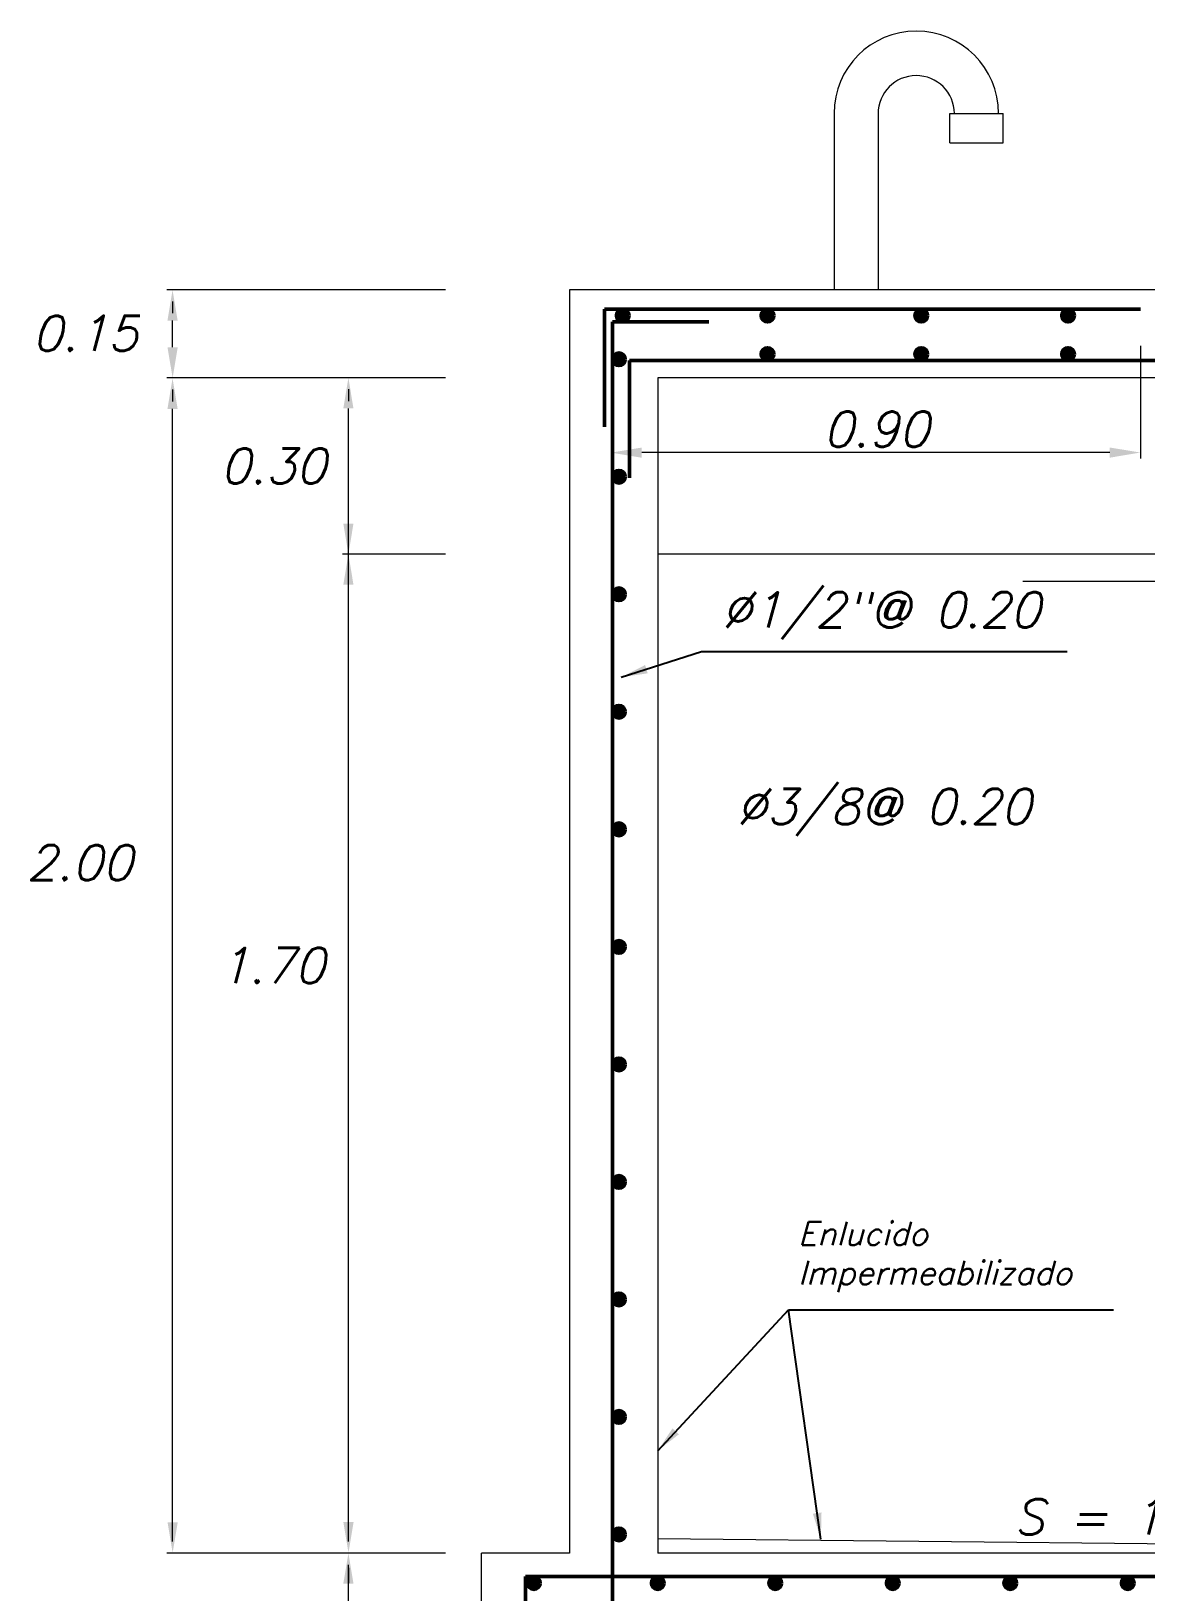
# Model space of a CAD drawing. Extents: x 3.4 to 20.4, y 155.9 to 178.3.
# Drawn here: x 3.552 to 5.449, y 163.852 to 166.508 of the extents above; entities that cross this region are included whole.
import ezdxf

# ---------------------------------------------------------------- set-up
doc = ezdxf.new("R2010")
doc.units = 0
doc.header["$LTSCALE"] = 0.005
doc.layers.get('0').update_dxf_attribs({"color": 1, "linetype": 'CONTINUOUS', "lineweight": 20})
doc.layers.add('CONTORNO', color=5, linetype='CONTINUOUS', lineweight=20)
doc.layers.add('FIERRO', color=7, linetype='CONTINUOUS', lineweight=50)
doc.styles.get("Standard").update_dxf_attribs({"font": 'romans.shx', "oblique": 15})
doc.dimstyles.get("Standard").update_dxf_attribs({"dimscale": 0, "dimtxt": 0.05, "dimasz": 0.05, "dimexe": 0.043, "dimexo": 0.062, "dimgap": 0.049, "dimtad": 2, "dimtih": 1, "dimtoh": 1, "dimzin": 0, "dimdsep": 46, "dimtxsty": 'Standard', "dimcen": 0.25, "dimclrd": 1, "dimclre": 1, "dimclrt": 7, "dimadec": 3, "dimazin": 0, "dimtfac": 1, "dimtmove": 0, "dimatfit": 3, "dimfxl": 1, "dimtolj": 1, "dimtzin": 0, "dimarcsym": 0})

msp = doc.modelspace()

# ---------------------------------------------------------------- hatches: boundary and pattern name
at = {"layer": 'FIERRO'}
h = msp.add_hatch(color=256, dxfattribs=at)
h.paths.add_polyline_path([(4.5588, 166.0348, 0.414214), (4.548, 166.024), (4.5588, 166.024)])
h.paths.add_polyline_path([(4.568, 166.024), (4.5588, 166.024), (4.5588, 166.0132, 0.258807), (4.568, 166.0183)])
h.paths.add_polyline_path([(4.5588, 166.0348), (4.5588, 166.024), (4.568, 166.024), (4.568, 166.0297, 0.258807)])
h.paths.add_polyline_path([(4.5588, 166.024), (4.548, 166.024, 0.414214), (4.5588, 166.0132)])
h = msp.add_hatch(color=256, dxfattribs=at)
h.paths.add_polyline_path([(4.568, 166.024), (4.5696, 166.024, 0.14036), (4.568, 166.0297)])
h.paths.add_polyline_path([(4.568, 166.0183, 0.14036), (4.5696, 166.024), (4.568, 166.024)])
h = msp.add_hatch(color=256, dxfattribs=at)
h.paths.add_polyline_path([(4.8052, 166.0348, 0.414214), (4.7944, 166.024), (4.8052, 166.024)])
h.paths.add_polyline_path([(4.8144, 166.024), (4.8052, 166.024), (4.8052, 166.0132, 0.258807), (4.8144, 166.0183)])
h.paths.add_polyline_path([(4.8052, 166.0348), (4.8052, 166.024), (4.8144, 166.024), (4.8144, 166.0297, 0.258807)])
h.paths.add_polyline_path([(4.8052, 166.024), (4.7944, 166.024, 0.414214), (4.8052, 166.0132)])
h = msp.add_hatch(color=256, dxfattribs=at)
h.paths.add_polyline_path([(4.8144, 166.024), (4.816, 166.024, 0.14036), (4.8144, 166.0297)])
h.paths.add_polyline_path([(4.8144, 166.0183, 0.14036), (4.816, 166.024), (4.8144, 166.024)])
h = msp.add_hatch(color=256, dxfattribs=at)
h.paths.add_polyline_path([(5.0668, 166.0348, 0.414214), (5.056, 166.024), (5.0668, 166.024)])
h.paths.add_polyline_path([(5.076, 166.024), (5.0668, 166.024), (5.0668, 166.0132, 0.258807), (5.076, 166.0183)])
h.paths.add_polyline_path([(5.0668, 166.0348), (5.0668, 166.024), (5.076, 166.024), (5.076, 166.0297, 0.258807)])
h.paths.add_polyline_path([(5.0668, 166.024), (5.056, 166.024, 0.414214), (5.0668, 166.0132)])
h = msp.add_hatch(color=256, dxfattribs=at)
h.paths.add_polyline_path([(5.076, 166.024), (5.0776, 166.024, 0.14036), (5.076, 166.0297)])
h.paths.add_polyline_path([(5.076, 166.0183, 0.14036), (5.0776, 166.024), (5.076, 166.024)])
h = msp.add_hatch(color=256, dxfattribs=at)
h.paths.add_polyline_path([(5.3168, 166.0348, 0.414214), (5.306, 166.024), (5.3168, 166.024)])
h.paths.add_polyline_path([(5.326, 166.024), (5.3168, 166.024), (5.3168, 166.0132, 0.258807), (5.326, 166.0183)])
h.paths.add_polyline_path([(5.3168, 166.0348), (5.3168, 166.024), (5.326, 166.024), (5.326, 166.0297, 0.258807)])
h.paths.add_polyline_path([(5.3168, 166.024), (5.306, 166.024, 0.414214), (5.3168, 166.0132)])
h = msp.add_hatch(color=256, dxfattribs=at)
h.paths.add_polyline_path([(5.326, 166.024), (5.3276, 166.024, 0.14036), (5.326, 166.0297)])
h.paths.add_polyline_path([(5.326, 166.0183, 0.14036), (5.3276, 166.024), (5.326, 166.024)])
h = msp.add_hatch(color=256, dxfattribs=at)
h.paths.add_polyline_path([(4.8052, 165.9694, 0.414214), (4.7944, 165.9586), (4.8052, 165.9586)])
h.paths.add_polyline_path([(4.8144, 165.9586), (4.8052, 165.9586), (4.8052, 165.9477, 0.258807), (4.8144, 165.9528)])
h.paths.add_polyline_path([(4.8052, 165.9694), (4.8052, 165.9586), (4.8144, 165.9586), (4.8144, 165.9643, 0.258807)])
h.paths.add_polyline_path([(4.8052, 165.9586), (4.7944, 165.9586, 0.414214), (4.8052, 165.9477)])
h = msp.add_hatch(color=256, dxfattribs=at)
h.paths.add_polyline_path([(4.8144, 165.9586), (4.816, 165.9586, 0.14036), (4.8144, 165.9643)])
h.paths.add_polyline_path([(4.8144, 165.9528, 0.14036), (4.816, 165.9586), (4.8144, 165.9586)])
h = msp.add_hatch(color=256, dxfattribs=at)
h.paths.add_polyline_path([(5.0668, 165.9694, 0.414214), (5.056, 165.9586), (5.0668, 165.9586)])
h.paths.add_polyline_path([(5.076, 165.9586), (5.0668, 165.9586), (5.0668, 165.9477, 0.258807), (5.076, 165.9528)])
h.paths.add_polyline_path([(5.0668, 165.9694), (5.0668, 165.9586), (5.076, 165.9586), (5.076, 165.9643, 0.258807)])
h.paths.add_polyline_path([(5.0668, 165.9586), (5.056, 165.9586, 0.414214), (5.0668, 165.9477)])
h = msp.add_hatch(color=256, dxfattribs=at)
h.paths.add_polyline_path([(5.076, 165.9586), (5.0776, 165.9586, 0.14036), (5.076, 165.9643)])
h.paths.add_polyline_path([(5.076, 165.9528, 0.14036), (5.0776, 165.9586), (5.076, 165.9586)])
h = msp.add_hatch(color=256, dxfattribs=at)
h.paths.add_polyline_path([(5.3168, 165.9694, 0.414214), (5.306, 165.9586), (5.3168, 165.9586)])
h.paths.add_polyline_path([(5.326, 165.9586), (5.3168, 165.9586), (5.3168, 165.9477, 0.258807), (5.326, 165.9528)])
h.paths.add_polyline_path([(5.3168, 165.9694), (5.3168, 165.9586), (5.326, 165.9586), (5.326, 165.9643, 0.258807)])
h.paths.add_polyline_path([(5.3168, 165.9586), (5.306, 165.9586, 0.414214), (5.3168, 165.9477)])
h = msp.add_hatch(color=256, dxfattribs=at)
h.paths.add_polyline_path([(5.326, 165.9586), (5.3276, 165.9586, 0.14036), (5.326, 165.9643)])
h.paths.add_polyline_path([(5.326, 165.9528, 0.14036), (5.3276, 165.9586), (5.326, 165.9586)])
h = msp.add_hatch(color=256, dxfattribs=at)
h.paths.add_polyline_path([(4.5523, 165.9605, 0.414214), (4.5415, 165.9497), (4.5523, 165.9497)])
h.paths.add_polyline_path([(4.5615, 165.9497), (4.5523, 165.9497), (4.5523, 165.9389, 0.258807), (4.5615, 165.944)])
h.paths.add_polyline_path([(4.5523, 165.9605), (4.5523, 165.9497), (4.5615, 165.9497), (4.5615, 165.9554, 0.258807)])
h.paths.add_polyline_path([(4.5523, 165.9497), (4.5415, 165.9497, 0.414214), (4.5523, 165.9389)])
h = msp.add_hatch(color=256, dxfattribs=at)
h.paths.add_polyline_path([(4.5615, 165.9497), (4.5631, 165.9497, 0.14036), (4.5615, 165.9554)])
h.paths.add_polyline_path([(4.5615, 165.944, 0.14036), (4.5631, 165.9497), (4.5615, 165.9497)])
h = msp.add_hatch(color=256, dxfattribs=at)
h.paths.add_polyline_path([(4.5523, 165.7605, 0.414214), (4.5415, 165.7497), (4.5523, 165.7497)])
h.paths.add_polyline_path([(4.5615, 165.7497), (4.5523, 165.7497), (4.5523, 165.7389, 0.258807), (4.5615, 165.744)])
h.paths.add_polyline_path([(4.5523, 165.7605), (4.5523, 165.7497), (4.5615, 165.7497), (4.5615, 165.7554, 0.258807)])
h.paths.add_polyline_path([(4.5523, 165.7497), (4.5415, 165.7497, 0.414214), (4.5523, 165.7389)])
h = msp.add_hatch(color=256, dxfattribs=at)
h.paths.add_polyline_path([(4.5615, 165.7497), (4.5631, 165.7497, 0.14036), (4.5615, 165.7554)])
h.paths.add_polyline_path([(4.5615, 165.744, 0.14036), (4.5631, 165.7497), (4.5615, 165.7497)])
h = msp.add_hatch(color=256, dxfattribs=at)
h.paths.add_polyline_path([(4.5523, 165.5605, 0.414214), (4.5415, 165.5497), (4.5523, 165.5497)])
h.paths.add_polyline_path([(4.5615, 165.5497), (4.5523, 165.5497), (4.5523, 165.5389, 0.258807), (4.5615, 165.544)])
h.paths.add_polyline_path([(4.5523, 165.5605), (4.5523, 165.5497), (4.5615, 165.5497), (4.5615, 165.5554, 0.258807)])
h.paths.add_polyline_path([(4.5523, 165.5497), (4.5415, 165.5497, 0.414214), (4.5523, 165.5389)])
h = msp.add_hatch(color=256, dxfattribs=at)
h.paths.add_polyline_path([(4.5615, 165.5497), (4.5631, 165.5497, 0.14036), (4.5615, 165.5554)])
h.paths.add_polyline_path([(4.5615, 165.544, 0.14036), (4.5631, 165.5497), (4.5615, 165.5497)])
h = msp.add_hatch(color=256, dxfattribs=at)
h.paths.add_polyline_path([(4.5523, 165.3605, 0.414214), (4.5415, 165.3497), (4.5523, 165.3497)])
h.paths.add_polyline_path([(4.5615, 165.3497), (4.5523, 165.3497), (4.5523, 165.3389, 0.258807), (4.5615, 165.344)])
h.paths.add_polyline_path([(4.5523, 165.3605), (4.5523, 165.3497), (4.5615, 165.3497), (4.5615, 165.3554, 0.258807)])
h.paths.add_polyline_path([(4.5523, 165.3497), (4.5415, 165.3497, 0.414214), (4.5523, 165.3389)])
h = msp.add_hatch(color=256, dxfattribs=at)
h.paths.add_polyline_path([(4.5615, 165.3497), (4.5631, 165.3497, 0.14036), (4.5615, 165.3554)])
h.paths.add_polyline_path([(4.5615, 165.344, 0.14036), (4.5631, 165.3497), (4.5615, 165.3497)])
h = msp.add_hatch(color=256, dxfattribs=at)
h.paths.add_polyline_path([(4.5523, 165.1605, 0.414214), (4.5415, 165.1497), (4.5523, 165.1497)])
h.paths.add_polyline_path([(4.5615, 165.1497), (4.5523, 165.1497), (4.5523, 165.1389, 0.258807), (4.5615, 165.144)])
h.paths.add_polyline_path([(4.5523, 165.1605), (4.5523, 165.1497), (4.5615, 165.1497), (4.5615, 165.1554, 0.258807)])
h.paths.add_polyline_path([(4.5523, 165.1497), (4.5415, 165.1497, 0.414214), (4.5523, 165.1389)])
h = msp.add_hatch(color=256, dxfattribs=at)
h.paths.add_polyline_path([(4.5615, 165.1497), (4.5631, 165.1497, 0.14036), (4.5615, 165.1554)])
h.paths.add_polyline_path([(4.5615, 165.144, 0.14036), (4.5631, 165.1497), (4.5615, 165.1497)])
h = msp.add_hatch(color=256, dxfattribs=at)
h.paths.add_polyline_path([(4.5523, 164.9605, 0.414214), (4.5415, 164.9497), (4.5523, 164.9497)])
h.paths.add_polyline_path([(4.5615, 164.9497), (4.5523, 164.9497), (4.5523, 164.9389, 0.258807), (4.5615, 164.944)])
h.paths.add_polyline_path([(4.5523, 164.9605), (4.5523, 164.9497), (4.5615, 164.9497), (4.5615, 164.9554, 0.258807)])
h.paths.add_polyline_path([(4.5523, 164.9497), (4.5415, 164.9497, 0.414214), (4.5523, 164.9389)])
h = msp.add_hatch(color=256, dxfattribs=at)
h.paths.add_polyline_path([(4.5615, 164.9497), (4.5631, 164.9497, 0.14036), (4.5615, 164.9554)])
h.paths.add_polyline_path([(4.5615, 164.944, 0.14036), (4.5631, 164.9497), (4.5615, 164.9497)])
h = msp.add_hatch(color=256, dxfattribs=at)
h.paths.add_polyline_path([(4.5523, 164.7605, 0.414214), (4.5415, 164.7497), (4.5523, 164.7497)])
h.paths.add_polyline_path([(4.5615, 164.7497), (4.5523, 164.7497), (4.5523, 164.7389, 0.258807), (4.5615, 164.744)])
h.paths.add_polyline_path([(4.5523, 164.7605), (4.5523, 164.7497), (4.5615, 164.7497), (4.5615, 164.7554, 0.258807)])
h.paths.add_polyline_path([(4.5523, 164.7497), (4.5415, 164.7497, 0.414214), (4.5523, 164.7389)])
h = msp.add_hatch(color=256, dxfattribs=at)
h.paths.add_polyline_path([(4.5615, 164.7497), (4.5631, 164.7497, 0.14036), (4.5615, 164.7554)])
h.paths.add_polyline_path([(4.5615, 164.744, 0.14036), (4.5631, 164.7497), (4.5615, 164.7497)])
h = msp.add_hatch(color=256, dxfattribs=at)
h.paths.add_polyline_path([(4.5523, 164.5605, 0.414214), (4.5415, 164.5497), (4.5523, 164.5497)])
h.paths.add_polyline_path([(4.5615, 164.5497), (4.5523, 164.5497), (4.5523, 164.5389, 0.258807), (4.5615, 164.544)])
h.paths.add_polyline_path([(4.5523, 164.5605), (4.5523, 164.5497), (4.5615, 164.5497), (4.5615, 164.5554, 0.258807)])
h.paths.add_polyline_path([(4.5523, 164.5497), (4.5415, 164.5497, 0.414214), (4.5523, 164.5389)])
h = msp.add_hatch(color=256, dxfattribs=at)
h.paths.add_polyline_path([(4.5615, 164.5497), (4.5631, 164.5497, 0.14036), (4.5615, 164.5554)])
h.paths.add_polyline_path([(4.5615, 164.544, 0.14036), (4.5631, 164.5497), (4.5615, 164.5497)])
h = msp.add_hatch(color=256, dxfattribs=at)
h.paths.add_polyline_path([(4.5523, 164.3605, 0.414214), (4.5415, 164.3497), (4.5523, 164.3497)])
h.paths.add_polyline_path([(4.5615, 164.3497), (4.5523, 164.3497), (4.5523, 164.3389, 0.258807), (4.5615, 164.344)])
h.paths.add_polyline_path([(4.5523, 164.3605), (4.5523, 164.3497), (4.5615, 164.3497), (4.5615, 164.3554, 0.258807)])
h.paths.add_polyline_path([(4.5523, 164.3497), (4.5415, 164.3497, 0.414214), (4.5523, 164.3389)])
h = msp.add_hatch(color=256, dxfattribs=at)
h.paths.add_polyline_path([(4.5615, 164.3497), (4.5631, 164.3497, 0.14036), (4.5615, 164.3554)])
h.paths.add_polyline_path([(4.5615, 164.344, 0.14036), (4.5631, 164.3497), (4.5615, 164.3497)])
h = msp.add_hatch(color=256, dxfattribs=at)
h.paths.add_polyline_path([(4.5523, 164.1605, 0.414214), (4.5415, 164.1497), (4.5523, 164.1497)])
h.paths.add_polyline_path([(4.5615, 164.1497), (4.5523, 164.1497), (4.5523, 164.1389, 0.258807), (4.5615, 164.144)])
h.paths.add_polyline_path([(4.5523, 164.1605), (4.5523, 164.1497), (4.5615, 164.1497), (4.5615, 164.1554, 0.258807)])
h.paths.add_polyline_path([(4.5523, 164.1497), (4.5415, 164.1497, 0.414214), (4.5523, 164.1389)])
h = msp.add_hatch(color=256, dxfattribs=at)
h.paths.add_polyline_path([(4.5615, 164.1497), (4.5631, 164.1497, 0.14036), (4.5615, 164.1554)])
h.paths.add_polyline_path([(4.5615, 164.144, 0.14036), (4.5631, 164.1497), (4.5615, 164.1497)])
h = msp.add_hatch(color=256, dxfattribs=at)
h.paths.add_polyline_path([(4.5523, 163.9605, 0.414214), (4.5415, 163.9497), (4.5523, 163.9497)])
h.paths.add_polyline_path([(4.5615, 163.9497), (4.5523, 163.9497), (4.5523, 163.9389, 0.258807), (4.5615, 163.944)])
h.paths.add_polyline_path([(4.5523, 163.9605), (4.5523, 163.9497), (4.5615, 163.9497), (4.5615, 163.9554, 0.258807)])
h.paths.add_polyline_path([(4.5523, 163.9497), (4.5415, 163.9497, 0.414214), (4.5523, 163.9389)])
h = msp.add_hatch(color=256, dxfattribs=at)
h.paths.add_polyline_path([(4.5615, 163.9497), (4.5631, 163.9497, 0.14036), (4.5615, 163.9554)])
h.paths.add_polyline_path([(4.5615, 163.944, 0.14036), (4.5631, 163.9497), (4.5615, 163.9497)])
h = msp.add_hatch(color=256, dxfattribs=at)
h.paths.add_polyline_path([(4.4075, 163.878, 0.414214), (4.3967, 163.8671), (4.4075, 163.8671)])
h.paths.add_polyline_path([(4.4167, 163.8671), (4.4075, 163.8671), (4.4075, 163.8563, 0.258807), (4.4167, 163.8614)])
h.paths.add_polyline_path([(4.4075, 163.878), (4.4075, 163.8671), (4.4167, 163.8671), (4.4167, 163.8729, 0.258807)])
h.paths.add_polyline_path([(4.4075, 163.8671), (4.3967, 163.8671, 0.414214), (4.4075, 163.8563)])
h = msp.add_hatch(color=256, dxfattribs=at)
h.paths.add_polyline_path([(4.6184, 163.878, 0.414214), (4.6075, 163.8671), (4.6184, 163.8671)])
h.paths.add_polyline_path([(4.6275, 163.8671), (4.6184, 163.8671), (4.6184, 163.8563, 0.258807), (4.6275, 163.8614)])
h.paths.add_polyline_path([(4.6184, 163.878), (4.6184, 163.8671), (4.6275, 163.8671), (4.6275, 163.8729, 0.258807)])
h.paths.add_polyline_path([(4.6184, 163.8671), (4.6075, 163.8671, 0.414214), (4.6184, 163.8563)])
h = msp.add_hatch(color=256, dxfattribs=at)
h.paths.add_polyline_path([(4.8184, 163.878, 0.414214), (4.8075, 163.8671), (4.8184, 163.8671)])
h.paths.add_polyline_path([(4.8275, 163.8671), (4.8184, 163.8671), (4.8184, 163.8563, 0.258807), (4.8275, 163.8614)])
h.paths.add_polyline_path([(4.8184, 163.878), (4.8184, 163.8671), (4.8275, 163.8671), (4.8275, 163.8729, 0.258807)])
h.paths.add_polyline_path([(4.8184, 163.8671), (4.8075, 163.8671, 0.414214), (4.8184, 163.8563)])
h = msp.add_hatch(color=256, dxfattribs=at)
h.paths.add_polyline_path([(5.0184, 163.878, 0.414214), (5.0075, 163.8671), (5.0184, 163.8671)])
h.paths.add_polyline_path([(5.0275, 163.8671), (5.0184, 163.8671), (5.0184, 163.8563, 0.258807), (5.0275, 163.8614)])
h.paths.add_polyline_path([(5.0184, 163.878), (5.0184, 163.8671), (5.0275, 163.8671), (5.0275, 163.8729, 0.258807)])
h.paths.add_polyline_path([(5.0184, 163.8671), (5.0075, 163.8671, 0.414214), (5.0184, 163.8563)])
h = msp.add_hatch(color=256, dxfattribs=at)
h.paths.add_polyline_path([(5.2184, 163.878, 0.414214), (5.2075, 163.8671), (5.2184, 163.8671)])
h.paths.add_polyline_path([(5.2275, 163.8671), (5.2184, 163.8671), (5.2184, 163.8563, 0.258807), (5.2275, 163.8614)])
h.paths.add_polyline_path([(5.2184, 163.878), (5.2184, 163.8671), (5.2275, 163.8671), (5.2275, 163.8729, 0.258807)])
h.paths.add_polyline_path([(5.2184, 163.8671), (5.2075, 163.8671, 0.414214), (5.2184, 163.8563)])
h = msp.add_hatch(color=256, dxfattribs=at)
h.paths.add_polyline_path([(5.2184, 163.878, 0.414214), (5.2075, 163.8671), (5.2184, 163.8671)])
h.paths.add_polyline_path([(5.2275, 163.8671), (5.2184, 163.8671), (5.2184, 163.8563, 0.258807), (5.2275, 163.8614)])
h.paths.add_polyline_path([(5.2184, 163.878), (5.2184, 163.8671), (5.2275, 163.8671), (5.2275, 163.8729, 0.258807)])
h.paths.add_polyline_path([(5.2184, 163.8671), (5.2075, 163.8671, 0.414214), (5.2184, 163.8563)])
h = msp.add_hatch(color=256, dxfattribs=at)
h.paths.add_polyline_path([(5.4184, 163.878, 0.414214), (5.4075, 163.8671), (5.4184, 163.8671)])
h.paths.add_polyline_path([(5.4275, 163.8671), (5.4184, 163.8671), (5.4184, 163.8563, 0.258807), (5.4275, 163.8614)])
h.paths.add_polyline_path([(5.4184, 163.878), (5.4184, 163.8671), (5.4275, 163.8671), (5.4275, 163.8729, 0.258807)])
h.paths.add_polyline_path([(5.4184, 163.8671), (5.4075, 163.8671, 0.414214), (5.4184, 163.8563)])

# ---------------------------------------------------------------- linework, layer by layer
at = {"color": 1, "lineweight": 5}
for points in [[(3.7839, 166.0154), (3.8013, 166.0154), (3.7926, 166.0674)], [(3.8014, 165.97), (3.784, 165.97), (3.7927, 165.918)], [(3.7839, 165.8652), (3.8012, 165.8652), (3.7926, 165.9172)], [(4.0832, 165.866), (4.1005, 165.866), (4.0919, 165.918)], [(4.5912, 165.7821), (4.5912, 165.7994), (4.5392, 165.7908)], [(5.3878, 165.7995), (5.3878, 165.7822), (5.4398, 165.7909)], [(4.0832, 165.67), (4.1005, 165.67), (4.0919, 165.618)], [(4.0832, 165.566), (4.1005, 165.566), (4.0919, 165.618)], [(3.8014, 163.9706), (3.784, 163.9706), (3.7927, 163.9186)], [(4.1007, 163.9707), (4.0833, 163.9707), (4.092, 163.9187)], [(4.0832, 163.866), (4.1005, 163.866), (4.0919, 163.918)]]:
    msp.add_solid(points, dxfattribs=at)
at = {"layer": 'CONTORNO'}
for p, q in [((4.9184, 166.368), (4.9184, 166.068)), ((4.9934, 166.3674), (4.9934, 166.068)), ((5.1157, 166.368), (5.2061, 166.368)), ((5.1157, 166.318), (5.1157, 166.368)), ((5.2061, 166.318), (5.2061, 166.368)), ((5.1157, 166.318), (5.2061, 166.318)), ((7.2184, 166.068), (4.4684, 166.068)), ((4.4684, 166.068), (4.4684, 163.918)), ((7.0684, 165.918), (4.6184, 165.918)), ((4.6184, 165.918), (4.6184, 163.918)), ((4.4684, 163.918), (4.3184, 163.918)), ((4.3184, 163.6211), (4.3184, 163.918)), ((7.0684, 163.918), (4.6184, 163.918))]:
    msp.add_line(p, q, dxfattribs=at)
at = {"layer": 'CONTORNO', "color": 4, "lineweight": 5}
for p, q in [((7.0684, 165.618), (4.6184, 165.618)), ((5.2395, 165.572), (6.2656, 165.572))]:
    msp.add_line(p, q, dxfattribs=at)
at = {"layer": 'CONTORNO', "color": 4}
msp.add_line((4.6184, 163.9428), (7.0684, 163.918), dxfattribs=at)
at = {"layer": 'CONTORNO'}
for centre, radius, start in [((5.0584, 166.368), 0.14, 0), ((5.0584, 166.3674), 0.065, 0.5065)]:
    msp.add_arc(centre, radius, start, 180, dxfattribs=at)
at = {"layer": 'FIERRO', "color": 1, "lineweight": 5}
for p, q in [((4.2571, 166.068), (3.7827, 166.068)), ((3.7926, 166.048), (3.7926, 166.028)), ((3.7927, 165.97), (3.7927, 166.0154)), ((5.4398, 165.9723), (5.4398, 165.7809)), ((4.2571, 165.918), (3.7827, 165.918)), ((3.7926, 165.898), (3.7926, 165.878)), ((4.0919, 165.8986), (4.0919, 165.8786)), ((4.5398, 165.8977), (4.5398, 165.7809)), ((3.7927, 163.938), (3.7926, 165.8652)), ((4.0919, 165.62), (4.0919, 165.866)), ((4.0919, 163.938), (4.0919, 165.866)), ((5.3878, 165.7909), (4.5912, 165.7908)), ((4.2571, 165.618), (4.0819, 165.618)), ((4.2571, 163.918), (3.7827, 163.918)), ((4.2571, 163.918), (4.0819, 163.918)), ((4.0919, 163.7701), (4.0919, 163.898)), ((4.0919, 163.8927), (4.0919, 163.8667))]:
    msp.add_line(p, q, dxfattribs=at)
at = {"layer": 'FIERRO'}
for p, q in [((4.528, 166.0348), (5.4398, 166.0348)), ((4.528, 166.0348), (4.528, 165.8348)), ((4.548, 166.024), (4.5696, 166.024)), ((4.5588, 166.0132), (4.5588, 166.0348)), ((4.7944, 166.024), (4.816, 166.024)), ((4.8052, 166.0132), (4.8052, 166.0348)), ((5.056, 166.024), (5.0776, 166.024)), ((5.0668, 166.0132), (5.0668, 166.0348)), ((5.306, 166.024), (5.3276, 166.024)), ((5.3168, 166.0132), (5.3168, 166.0348)), ((5.3184, 166.018), (5.3184, 166.0348)), ((4.5415, 166.0132), (4.5415, 163.7177)), ((4.5415, 166.0132), (4.7052, 166.0132)), ((4.8052, 165.9477), (4.8052, 165.9694)), ((5.0668, 165.9477), (5.0668, 165.9694)), ((5.3168, 165.9477), (5.3168, 165.9694)), ((4.5415, 165.9497), (4.5631, 165.9497)), ((4.5701, 165.9477), (7.1166, 165.9477)), ((4.5701, 165.9477), (4.5701, 165.7477)), ((4.7944, 165.9586), (4.816, 165.9586)), ((5.056, 165.9586), (5.0776, 165.9586)), ((5.306, 165.9586), (5.3276, 165.9586)), ((4.5415, 165.7497), (4.5631, 165.7497)), ((4.5415, 165.5497), (4.5631, 165.5497)), ((4.5415, 165.3497), (4.5631, 165.3497)), ((4.5415, 165.1497), (4.5631, 165.1497)), ((4.5415, 164.9497), (4.5631, 164.9497)), ((4.5415, 164.7497), (4.5631, 164.7497)), ((4.5415, 164.5497), (4.5631, 164.5497)), ((4.5415, 164.3497), (4.5631, 164.3497)), ((4.5415, 164.1497), (4.5631, 164.1497)), ((4.5415, 163.9497), (4.5631, 163.9497)), ((4.5523, 163.9389), (4.5523, 163.9605)), ((4.3934, 163.878), (4.3934, 163.7461)), ((7.2934, 163.878), (4.3934, 163.878)), ((4.3967, 163.8671), (4.4184, 163.8671)), ((4.4075, 163.8563), (4.4075, 163.878)), ((4.6075, 163.8671), (4.6292, 163.8671)), ((4.6184, 163.8563), (4.6184, 163.878)), ((4.8075, 163.8671), (4.8292, 163.8671)), ((4.8184, 163.8563), (4.8184, 163.878)), ((5.0075, 163.8671), (5.0292, 163.8671)), ((5.0184, 163.8563), (5.0184, 163.878)), ((5.2075, 163.8671), (5.2292, 163.8671)), ((5.2075, 163.8671), (5.2292, 163.8671)), ((5.2184, 163.8563), (5.2184, 163.878)), ((5.2184, 163.8563), (5.2184, 163.878)), ((5.4075, 163.8671), (5.4292, 163.8671)), ((5.4184, 163.8563), (5.4184, 163.878))]:
    msp.add_line(p, q, dxfattribs=at)
for centre in [(4.5588, 166.024), (4.8052, 166.024), (5.0668, 166.024), (5.3168, 166.024), (4.8052, 165.9586), (5.0668, 165.9586), (5.3168, 165.9586), (4.5523, 165.9497), (4.5523, 165.7497), (4.5523, 165.5497), (4.5523, 165.3497), (4.5523, 165.1497), (4.5523, 164.9497), (4.5523, 164.7497), (4.5523, 164.5497), (4.5523, 164.3497), (4.5523, 164.1497), (4.5523, 163.9497), (4.4075, 163.8671), (4.6184, 163.8671), (4.8184, 163.8671), (5.0184, 163.8671), (5.2184, 163.8671), (5.2184, 163.8671), (5.4184, 163.8671)]:
    msp.add_circle(centre, 0.0108, dxfattribs=at)

# ---------------------------------------------------------------- texts
at = {"color": 0, "lineweight": 5, "attachment_point": 4}
for s, insert, char_height in [('%%C1/2"@ 0.20 ', (4.7268, 165.5133), 0.06), ('%%C3/8@ 0.20\\P ', (4.7521, 165.1285), 0.06), ('Enlucido\\PImpermeabilizado', (4.8573, 164.4218), 0.04), ('S = 1%', (5.2247, 163.9796), 0.06)]:
    msp.add_mtext(s, dxfattribs=dict(at, insert=insert, char_height=char_height))
at = {"layer": 'FIERRO', "color": 7, "lineweight": 5, "char_height": 0.06, "attachment_point": 5}
for s, insert in [('\\A1;0.15', (3.6436, 165.9938)), ('\\A1;0.90', (4.9898, 165.8307)), ('0.30', (3.9636, 165.768)), ('2.00', (3.6343, 165.093)), ('1.70', (3.9615, 164.918))]:
    msp.add_mtext(s, dxfattribs=dict(at, insert=insert))

# ---------------------------------------------------------------- leaders
at = {"color": 1, "lineweight": 5}
for points in [[(4.5562, 165.4086), (4.6929, 165.4522), (5.3151, 165.4522)], [(4.6184, 164.0923), (4.8409, 164.3318), (5.3942, 164.3318)], [(4.8961, 163.9415), (4.8409, 164.3318)]]:
    msp.add_leader(points, dimstyle='Standard', override={"dimscale": 3, "dimasz": 0.015}, dxfattribs=at)

doc.saveas('drawing.dxf')
